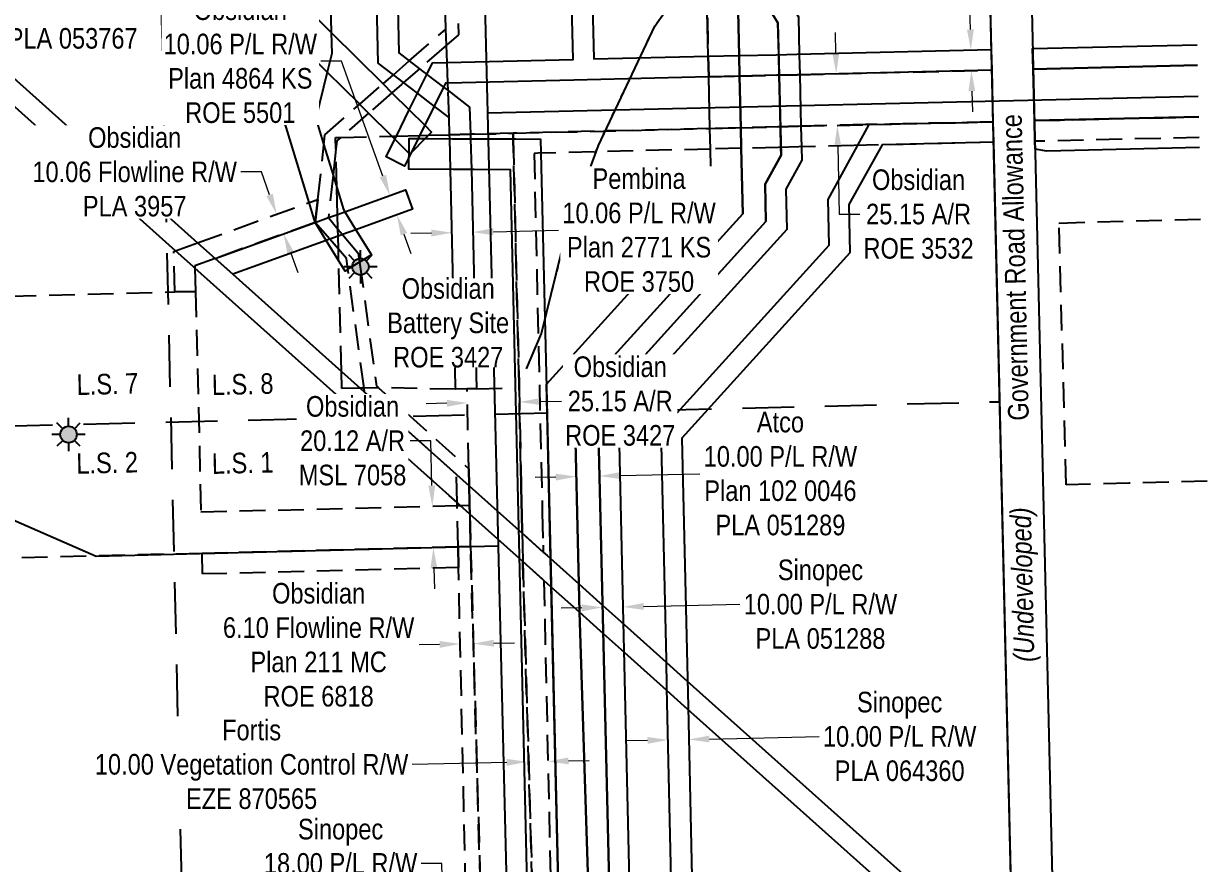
# Model space of a CAD drawing. Extents: x 614731 to 616864, y 5892468 to 5894379.
# Drawn here: x 615173 to 615747, y 5893635 to 5894043 of the extents above; entities that cross this region are included whole.
import ezdxf
from ezdxf.enums import TextEntityAlignment as Align

# ---------------------------------------------------------------- set-up
doc = ezdxf.new("R2010")
doc.units = 0
doc.header["$LTSCALE"] = 5
doc.header["$PDSIZE"] = 5
for name, pattern in [('foc-ACCESSROAD', [3.75, 2.5, -1.25]), ('foc-FLOWLINE', [3.75, 2.5, -1.25]), ('foc-LSD', [8, 5, -3]), ('foc-WHEELTRACKS', [2, 0.4, -1.6])]:
    doc.linetypes.add(name, pattern=pattern)
doc.layers.get('Defpoints').update_dxf_attribs({"color": 9})
for name, color, linetype in [('AS-POWER', 104, 'foc-POWER'), ('C-RW', 13, 'Continuous'), ('F-EZE', 190, 'foc-FLOWLINE'), ('F-FLOWLINE', 190, 'foc-FLOWLINE'), ('F-RW', 190, 'Continuous'), ('F-WS', 190, 'foc-ACCESSROAD'), ('F-WS-S', 190, 'Continuous'), ('GRR', 7, 'Continuous'), ('L-ROAD-T', 7, 'Continuous'), ('L-SEC', 7, 'Continuous'), ('L-SECTION-LSD', 7, 'foc-LSD'), ('ROE', 35, 'Continuous'), ('T-WATER-P3', 160, 'foc-WHEELTRACKS')]:
    doc.layers.add(name, color=color, linetype=linetype)
for name, color, linetype, lineweight in [('C-RW-T', 13, 'Continuous', 9), ('F-EZE-T', 190, 'Continuous', 9), ('F-FLOWLINE-T', 190, 'Continuous', 9), ('F-RW-T', 190, 'Continuous', 9), ('F-WS-T', 190, 'Continuous', 9), ('T-TEXT', 48, 'Continuous', 18)]:
    doc.layers.add(name, color=color, linetype=linetype, lineweight=lineweight)
doc.styles.add('100L', font='ARIALN.TTF', dxfattribs={"height": 11})
doc.styles.add('80CG', font='ARIALN.TTF', dxfattribs={"height": 10})
doc.styles.add('80L', font='ARIALN.TTF', dxfattribs={"height": 10})
doc.styles.add('80LS', font='ARIALNI.TTF', dxfattribs={"height": 10})
doc.styles.add('foc-LtypeFont', font='ARIALN.TTF', dxfattribs={"height": 7.35})
doc.linetypes.add('foc-POWER', pattern='A,6,-1,["P",foc-LtypeFont,S=0.2,R=0,X=-0.625,Y=-0.75],-1.24,4', length=12.24)
doc.linetypes.add('foc-TOPO-flowdirection-NOLINE', pattern='A,0,[">",foc-LtypeFont,S=0.3,R=0,X=0,Y=-0.945],-20,[">",foc-LtypeFont,S=0.3,R=0,X=0,Y=-0.945],0', length=20)
doc.dimstyles.new('Compass 5 000', dxfattribs={"dimscale": 5, "dimtxt": 9, "dimasz": 2, "dimexe": 0.2, "dimexo": 0.0625, "dimgap": 0.5, "dimtad": 0, "dimtih": 1, "dimtoh": 1, "dimzin": 0, "dimdsep": 46, "dimtxsty": '80CG', "dimcen": 0.1, "dimse1": 1, "dimse2": 1, "dimclrd": 256, "dimclrt": 256, "dimaunit": 1, "dimadec": 4, "dimazin": 0, "dimtfac": 0.06, "dimtofl": 0, "dimtmove": 0, "dimatfit": 1, "dimfxl": 0.2, "dimtolj": 1, "dimtzin": 0, "dimlwd": -1, "dimarcsym": 0})

# ---------------------------------------------------------------- blocks, each defined once
blk = doc.blocks.new('*D407')
at = {"layer": 'C-RW-T', "transparency": 16777216}
for p, q in [((615375.69, 5893634.7), (615365.69, 5893634.7)), ((615376.23, 5893613.34), (615375.69, 5893634.7)), ((615377.19, 5893575.34), (615377.44, 5893565.34))]:
    blk.add_line(p, q, dxfattribs=at)
for points in [[(615377.89, 5893613.38), (615374.56, 5893613.29), (615376.48, 5893603.34)], [(615378.85, 5893575.38), (615375.52, 5893575.3), (615376.93, 5893585.34)]]:
    blk.add_solid(points, dxfattribs=at)
at = {"layer": 'Defpoints', "color": 0, "transparency": 16777216}
for p in [(615298.25, 5893601.36), (615376.48, 5893603.34), (615298.7, 5893583.36)]:
    blk.add_point(p, dxfattribs=at)
at = {"layer": 'C-RW-T', "transparency": 16777216, "insert": (615326.6, 5893634.7), "char_height": 10, "attachment_point": 5, "style": '80CG'}
blk.add_mtext('\\A1;Sinopec\\P18.00 P/L R/W\\PPLA 042696', dxfattribs=at)
blk = doc.blocks.new('*D409')
at = {"layer": 'Defpoints', "color": 0, "transparency": 16777216}
for p in [(615416.49, 5893716.89), (615426.49, 5893717.11), (615427.23, 5893684.32)]:
    blk.add_point(p, dxfattribs=at)
at = {"layer": 'F-EZE-T', "transparency": 16777216}
for p, q in [((615407.23, 5893683.86), (615361.32, 5893682.83)), ((615437.23, 5893684.54), (615447.23, 5893684.77))]:
    blk.add_line(p, q, dxfattribs=at)
for points in [[(615407.2, 5893685.53), (615407.27, 5893682.2), (615417.23, 5893684.09)], [(615437.19, 5893686.21), (615437.27, 5893682.88), (615427.23, 5893684.32)]]:
    blk.add_solid(points, dxfattribs=at)
at = {"layer": 'F-EZE-T', "transparency": 16777216, "insert": (615283.39, 5893682.83), "char_height": 10, "attachment_point": 5, "style": '80CG', "bg_fill": 3, "box_fill_scale": 1.1, "bg_fill_color": 256, "bg_fill_true_color": 13158600, "bg_fill_transparency": 0}
blk.add_mtext('\\A1;Fortis\\P10.00 Vegetation Control R/W\\PEZE 870565', dxfattribs=at)
blk = doc.blocks.new('*D412')
at = {"layer": 'Defpoints', "color": 0, "transparency": 16777216}
for p in [(615295.55, 5893950.1), (615288.15, 5893947.42), (615291.57, 5893937.96)]:
    blk.add_point(p, dxfattribs=at)
at = {"layer": 'F-FLOWLINE-T', "transparency": 16777216}
for p, q in [((615288.13, 5893970.64), (615278.13, 5893970.64)), ((615292.15, 5893959.5), (615288.13, 5893970.64)), ((615302.37, 5893931.22), (615305.76, 5893921.82))]:
    blk.add_line(p, q, dxfattribs=at)
for points in [[(615293.72, 5893960.07), (615290.58, 5893958.93), (615295.55, 5893950.1)], [(615303.93, 5893931.79), (615300.8, 5893930.66), (615298.97, 5893940.63)]]:
    blk.add_solid(points, dxfattribs=at)
at = {"layer": 'F-FLOWLINE-T', "transparency": 16777216, "insert": (615226.63, 5893970.64), "char_height": 10, "attachment_point": 5, "style": '80CG', "bg_fill": 3, "box_fill_scale": 1.1, "bg_fill_color": 256, "bg_fill_true_color": 13158600, "bg_fill_transparency": 0}
blk.add_mtext('\\A1;Obsidian\\P10.06 Flowline R/W\\PPLA 3957', dxfattribs=at)
blk = doc.blocks.new('*D413')
at = {"layer": 'C-RW-T', "transparency": 16777216}
for p, q in [((615473.67, 5893759.58), (615520.46, 5893760.64)), ((615443.67, 5893758.91), (615433.67, 5893758.68))]:
    blk.add_line(p, q, dxfattribs=at)
for points in [[(615443.63, 5893760.58), (615443.7, 5893757.24), (615453.66, 5893759.13)], [(615473.63, 5893761.25), (615473.7, 5893757.92), (615463.67, 5893759.36)]]:
    blk.add_solid(points, dxfattribs=at)
at = {"layer": 'Defpoints', "color": 0, "transparency": 16777216}
for p in [(615453, 5893788.67), (615463, 5893788.89), (615463.67, 5893759.36)]:
    blk.add_point(p, dxfattribs=at)
at = {"layer": 'C-RW-T', "transparency": 16777216, "insert": (615559.55, 5893760.64), "char_height": 10, "attachment_point": 5, "style": '80CG'}
blk.add_mtext('\\A1;Sinopec\\P10.00 P/L R/W\\PPLA 051288', dxfattribs=at)
blk = doc.blocks.new('*D415')
at = {"layer": 'Defpoints', "color": 0, "transparency": 16777216}
for p in [(615264.82, 5894102), (615253.49, 5894092.17), (615265.79, 5894077.99)]:
    blk.add_point(p, dxfattribs=at)
at = {"layer": 'F-RW-T', "transparency": 16777216}
for p, q in [((615284.67, 5894094.37), (615292.22, 5894100.92)), ((615258.23, 5894071.44), (615245.62, 5894060.5)), ((615245.62, 5894060.5), (615235.62, 5894060.5))]:
    blk.add_line(p, q, dxfattribs=at)
for points in [[(615283.58, 5894095.63), (615285.76, 5894093.11), (615277.12, 5894087.82)], [(615257.14, 5894072.7), (615259.32, 5894070.18), (615265.79, 5894077.99)]]:
    blk.add_solid(points, dxfattribs=at)
at = {"layer": 'F-RW-T', "transparency": 16777216, "insert": (615196.53, 5894060.5), "char_height": 10, "attachment_point": 5, "style": '80CG'}
blk.add_mtext('\\A1;Obsidian\\P15.00 P/L R/W\\PPlan 082 1364\\PPLA 053767', dxfattribs=at)
blk = doc.blocks.new('*D416')
at = {"layer": 'C-RW-T', "transparency": 16777216}
for p, q in [((615475.6, 5893694.52), (615465.6, 5893694.3)), ((615505.6, 5893695.2), (615558.89, 5893696.39))]:
    blk.add_line(p, q, dxfattribs=at)
for points in [[(615505.56, 5893696.86), (615505.64, 5893693.53), (615495.6, 5893694.97)], [(615475.56, 5893696.19), (615475.64, 5893692.86), (615485.6, 5893694.75)]]:
    blk.add_solid(points, dxfattribs=at)
at = {"layer": 'Defpoints', "color": 0, "transparency": 16777216}
for p in [(615495.6, 5893694.97), (615485.88, 5893682.12), (615495.88, 5893682.35)]:
    blk.add_point(p, dxfattribs=at)
at = {"layer": 'C-RW-T', "transparency": 16777216, "insert": (615597.97, 5893696.39), "char_height": 10, "attachment_point": 5, "style": '80CG'}
blk.add_mtext('\\A1;Sinopec\\P10.00 P/L R/W\\PPLA 064360', dxfattribs=at)
blk = doc.blocks.new('*D419')
at = {"layer": 'Defpoints', "color": 0, "transparency": 16777216}
for p in [(615632.55, 5894029.87), (615607.91, 5894029.28), (615608.15, 5894019.29)]:
    blk.add_point(p, dxfattribs=at)
at = {"layer": 'F-RW-T', "transparency": 16777216}
for p, q in [((615630.97, 5894096.56), (615620.97, 5894096.56)), ((615632.32, 5894039.86), (615630.97, 5894096.56)), ((615633.03, 5894009.88), (615633.26, 5893999.88))]:
    blk.add_line(p, q, dxfattribs=at)
for points in [[(615633.98, 5894039.9), (615630.65, 5894039.82), (615632.55, 5894029.87)], [(615634.69, 5894009.91), (615631.36, 5894009.84), (615632.79, 5894019.87)]]:
    blk.add_solid(points, dxfattribs=at)
at = {"layer": 'F-RW-T', "transparency": 16777216, "insert": (615581.89, 5894096.56), "char_height": 10, "attachment_point": 5, "style": '80CG'}
blk.add_mtext('\\A1;Obsidian\\P10.00 P/L R/W\\PPlan 832 1898\\PPLA 830260', dxfattribs=at)
blk = doc.blocks.new('*D421')
at = {"layer": 'Defpoints', "color": 0, "transparency": 16777216}
for p in [(615380.72, 5893938.59), (615390.78, 5893941.41), (615390.84, 5893938.82)]:
    blk.add_point(p, dxfattribs=at)
at = {"layer": 'F-RW-T', "transparency": 16777216}
for p, q in [((615370.66, 5893940.95), (615360.67, 5893940.72)), ((615400.78, 5893941.64), (615432.39, 5893942.37))]:
    blk.add_line(p, q, dxfattribs=at)
for points in [[(615370.63, 5893942.61), (615370.7, 5893939.28), (615380.66, 5893941.18)], [(615400.74, 5893943.31), (615400.82, 5893939.97), (615390.78, 5893941.41)]]:
    blk.add_solid(points, dxfattribs=at)
at = {"layer": 'F-RW-T', "transparency": 16777216, "insert": (615471.48, 5893942.37), "char_height": 10, "attachment_point": 5, "style": '80CG', "bg_fill": 3, "box_fill_scale": 1.1, "bg_fill_color": 256, "bg_fill_true_color": 13158600, "bg_fill_transparency": 0}
blk.add_mtext('\\A1;Pembina\\P10.06 P/L R/W\\PPlan 2771 KS\\PROE 3750', dxfattribs=at)
blk = doc.blocks.new('*D422')
at = {"layer": 'Defpoints', "color": 0, "transparency": 16777216}
for p in [(615350.53, 5893959.26), (615337.66, 5893954.61), (615341.07, 5893945.15)]:
    blk.add_point(p, dxfattribs=at)
at = {"layer": 'F-RW-T', "transparency": 16777216}
for p, q in [((615326.99, 5894024.41), (615316.99, 5894024.41)), ((615347.14, 5893968.66), (615326.99, 5894024.41)), ((615357.35, 5893940.4), (615360.74, 5893930.99))]:
    blk.add_line(p, q, dxfattribs=at)
for points in [[(615348.7, 5893969.23), (615345.57, 5893968.1), (615350.53, 5893959.26)], [(615358.91, 5893940.96), (615355.78, 5893939.83), (615353.95, 5893949.8)]]:
    blk.add_solid(points, dxfattribs=at)
at = {"layer": 'F-RW-T', "transparency": 16777216, "insert": (615277.91, 5894024.41), "char_height": 10, "attachment_point": 5, "style": '80CG', "bg_fill": 3, "box_fill_scale": 1.1, "bg_fill_color": 256, "bg_fill_true_color": 13158600, "bg_fill_transparency": 0}
blk.add_mtext('\\A1;Obsidian\\P10.06 P/L R/W\\PPlan 4864 KS\\PROE 5501', dxfattribs=at)
blk = doc.blocks.new('*D423')
at = {"layer": 'Defpoints', "color": 0, "transparency": 16777216}
for p in [(615384.42, 5893751.99), (615390.75, 5893752.13), (615384.65, 5893741.37)]:
    blk.add_point(p, dxfattribs=at)
at = {"layer": 'F-RW-T', "transparency": 16777216}
for p, q in [((615374.65, 5893741.15), (615364.66, 5893740.92)), ((615400.98, 5893741.73), (615410.98, 5893741.95))]:
    blk.add_line(p, q, dxfattribs=at)
for points in [[(615374.62, 5893742.81), (615374.69, 5893739.48), (615384.65, 5893741.37)], [(615400.95, 5893743.4), (615401.02, 5893740.06), (615390.98, 5893741.51)]]:
    blk.add_solid(points, dxfattribs=at)
at = {"layer": 'F-RW-T', "transparency": 16777216, "insert": (615315.94, 5893740.92), "char_height": 10, "attachment_point": 5, "style": '80CG'}
blk.add_mtext('\\A1;Obsidian\\P6.10 Flowline R/W\\PPlan 211 MC\\PROE 6818', dxfattribs=at)
blk = doc.blocks.new('GAS')
h = blk.add_hatch(color=255)
h.dxf.hatch_style = 1
edge = h.paths.add_edge_path()
edge.add_arc((0, 0), 0.9, 0, 360)
for p, q in [((0, 0.81), (0, 1.62)), ((-0.81, 0), (-1.62, 0)), ((-0.57, 0.57), (-1.14, 1.14)), ((0.57, 0.57), (1.14, 1.14)), ((1.62, 0), (0.81, 0)), ((-0.57, -0.57), (-1.14, -1.14)), ((0, -0.81), (0, -1.62)), ((1.14, -1.14), (0.57, -0.57))]:
    blk.add_line(p, q)
blk.add_circle((0, 0), 0.8)
blk = doc.blocks.new('*D542')
at = {"layer": 'Defpoints', "color": 0, "transparency": 16777216}
for p in [(615440.88, 5893829.85), (615452.1, 5893830.12), (615452.27, 5893822.93)]:
    blk.add_point(p, dxfattribs=at)
at = {"layer": 'F-RW-T', "transparency": 16777216}
for p, q in [((615462.27, 5893823.17), (615501.01, 5893824.09)), ((615431.05, 5893822.42), (615421.06, 5893822.18))]:
    blk.add_line(p, q, dxfattribs=at)
for points in [[(615431.01, 5893824.09), (615431.09, 5893820.75), (615441.05, 5893822.66)], [(615462.23, 5893824.83), (615462.31, 5893821.5), (615452.27, 5893822.93)]]:
    blk.add_solid(points, dxfattribs=at)
at = {"layer": 'F-RW-T', "transparency": 16777216, "insert": (615540.1, 5893824.09), "char_height": 10, "attachment_point": 5, "style": '80CG'}
blk.add_mtext('\\A1;Atco\\P10.00 P/L R/W\\PPlan 102 0046\\PPLA 051289', dxfattribs=at)
blk = doc.blocks.new('*D543')
at = {"layer": 'Defpoints', "color": 0, "transparency": 16777216}
for p in [(615336.35, 5893807.44), (615371.12, 5893808.31), (615336.85, 5893787.32)]:
    blk.add_point(p, dxfattribs=at)
at = {"layer": 'F-RW-T', "transparency": 16777216}
for p, q in [((615370.33, 5893840.04), (615360.33, 5893840.04)), ((615370.87, 5893818.31), (615370.33, 5893840.04)), ((615371.87, 5893778.19), (615372.12, 5893768.19))]:
    blk.add_line(p, q, dxfattribs=at)
for points in [[(615372.54, 5893818.35), (615369.2, 5893818.27), (615371.12, 5893808.31)], [(615373.54, 5893778.23), (615370.21, 5893778.15), (615371.62, 5893788.19)]]:
    blk.add_solid(points, dxfattribs=at)
at = {"layer": 'F-RW-T', "transparency": 16777216, "insert": (615332.4, 5893840.04), "char_height": 10, "attachment_point": 5, "style": '80CG', "bg_fill": 3, "box_fill_scale": 1.1, "bg_fill_color": 256, "bg_fill_true_color": 13158600, "bg_fill_transparency": 0}
blk.add_mtext('\\A1;Obsidian\\P20.12 A/R\\PMSL 7058', dxfattribs=at)
blk = doc.blocks.new('*D544')
at = {"layer": 'Defpoints', "color": 0, "transparency": 16777216}
for p in [(615413.43, 5893858.93), (615388.52, 5893840.63), (615413.76, 5893841.1)]:
    blk.add_point(p, dxfattribs=at)
at = {"layer": 'F-RW-T', "transparency": 16777216}
for p, q in [((615378.19, 5893858.26), (615368.19, 5893858.08)), ((615423.43, 5893859.12), (615433.81, 5893859.31))]:
    blk.add_line(p, q, dxfattribs=at)
for points in [[(615378.15, 5893859.93), (615378.22, 5893856.6), (615388.18, 5893858.45)], [(615423.39, 5893860.78), (615423.46, 5893857.45), (615413.43, 5893858.93)]]:
    blk.add_solid(points, dxfattribs=at)
at = {"layer": 'F-RW-T', "transparency": 16777216, "insert": (615462.34, 5893859.31), "char_height": 10, "attachment_point": 5, "style": '80CG', "bg_fill": 3, "box_fill_scale": 1.1, "bg_fill_color": 256, "bg_fill_true_color": 13158600, "bg_fill_transparency": 0}
blk.add_mtext('\\A1;Obsidian\\P25.15 A/R\\PROE 3427', dxfattribs=at)
blk = doc.blocks.new('*D545')
at = {"layer": 'Defpoints', "color": 0, "transparency": 16777216}
for p in [(615607.69, 5894019.28), (615567.73, 5893993.34), (615608.23, 5893994.2)]:
    blk.add_point(p, dxfattribs=at)
at = {"layer": 'F-RW-T', "transparency": 16777216}
for p, q in [((615566.99, 5894028.41), (615566.77, 5894038.41)), ((615567.95, 5893983.34), (615568.65, 5893950.14)), ((615568.65, 5893950.14), (615578.65, 5893950.14))]:
    blk.add_line(p, q, dxfattribs=at)
for points in [[(615568.65, 5894028.45), (615565.32, 5894028.38), (615567.2, 5894018.42)], [(615569.61, 5893983.38), (615566.28, 5893983.31), (615567.73, 5893993.34)]]:
    blk.add_solid(points, dxfattribs=at)
at = {"layer": 'F-RW-T', "transparency": 16777216, "insert": (615607.16, 5893950.14), "char_height": 10, "attachment_point": 5, "style": '80CG'}
blk.add_mtext('\\A1;Obsidian\\P25.15 A/R\\PROE 3532', dxfattribs=at)

msp = doc.modelspace()

# ---------------------------------------------------------------- linework, layer by layer
at = {"layer": 'AS-POWER', "flags": 128}
for points in [[(615414.152, 5893351.099), (615414.081, 5893353.784), (615413.683, 5893368.773), (615413.032, 5893391.608), (615412.604, 5893406.602), (615411.644, 5893441.135), (615411.402, 5893451.009), (615411.167, 5893466.111), (615389.357, 5894354.983)], [(615398.081, 5893999.422), (615742.957, 5894007.493)]]:
    msp.add_lwpolyline(points, dxfattribs=at)
at = {"layer": 'C-RW'}
for points in [[(615457.475, 5893605.299), (615451.474, 5893856.43), (615533.055, 5893946.533), (615532.709, 5893964.676), (615540.389, 5893978.81), (615540.304, 5893982.486), (615540.07, 5893992.492), (615539.486, 5894017.531), (615539.253, 5894027.525), (615538.89, 5894043.085), (615530.565, 5894056.69), (615528.893, 5894131.166), (615434.072, 5894222.568), (615433.273, 5894255.925), (615431.182, 5894343.269), (615430.941, 5894353.327), (615430.877, 5894356.001)], [(615440.879, 5894356.247), (615440.945, 5894353.513), (615441.187, 5894343.437), (615443.275, 5894256.171), (615443.975, 5894226.918), (615538.803, 5894135.51), (615540.508, 5894059.611), (615548.831, 5894046.011), (615549.256, 5894027.761), (615549.489, 5894017.768), (615550.073, 5893992.736), (615550.307, 5893982.73), (615550.455, 5893976.376), (615542.763, 5893962.223), (615543.183, 5893942.761), (615461.569, 5893852.669), (615463.83, 5893752.165), (615464.14, 5893738.391), (615467.131, 5893605.395)]]:
    msp.add_lwpolyline(points, dxfattribs=at)
msp.add_lwpolyline([(615643.261, 5893994.949), (615643.492, 5893985.095), (615589.542, 5893983.812), (615573.386, 5893954.771), (615573.832, 5893931.404), (615492.311, 5893841.297), (615494.934, 5893724.634), (615495.244, 5893710.861), (615497.601, 5893606.023), (615498.005, 5893588.025), (615488.004, 5893587.732), (615487.598, 5893605.784), (615485.03, 5893720.007), (615484.72, 5893733.781), (615482.218, 5893845.058), (615563.753, 5893935.165), (615563.332, 5893957.225), (615577.567, 5893983.295), (615583.233, 5893993.672), (615643.261, 5893994.949)], close=True, dxfattribs=at)
at = {"layer": 'F-EZE'}
for points in [[(615743.428, 5893987.384), (615663.596, 5893985.573), (615663.362, 5893995.576), (615743.194, 5893997.387)], [(615423.612, 5893351.33), (615421.29, 5893451.146), (615424.138, 5893466.519), (615420.692, 5893586.397), (615420.174, 5893604.401), (615415.05, 5893781.379), (615425.247, 5893772.248), (615429.035, 5893604.613), (615429.442, 5893586.607), (615434.111, 5893466.584), (615429.669, 5893451.456), (615429.649, 5893451.345), (615429.695, 5893441.554), (615430.026, 5893426.467), (615430.43, 5893408.414), (615430.765, 5893393.408), (615431.703, 5893351.528)]]:
    msp.add_lwpolyline(points, dxfattribs=at)
for points in [[(615643.261, 5893994.949), (615643.492, 5893985.095), (615587.755, 5893983.769), (615575.909, 5893983.486), (615549.111, 5893982.831), (615539.107, 5893982.587), (615521.088, 5893982.146), (615506.082, 5893981.78), (615422.363, 5893979.737), (615420.518, 5893979.691), (615424.504, 5893805.195), (615424.859, 5893789.434), (615424.937, 5893786.024), (615414.721, 5893795.173), (615414.5, 5893804.968), (615414.402, 5893809.335), (615414.189, 5893818.744), (615414.028, 5893827.091), (615413.267, 5893867.498), (615410.353, 5893986.687), (615410.286, 5893989.45), (615505.857, 5893991.786), (615520.863, 5893992.152), (615538.874, 5893992.593), (615548.877, 5893992.837), (615581.451, 5893993.634), (615643.261, 5893994.949)], [(615383.824, 5893778.484), (615259.582, 5893775.378), (615259.331, 5893785.38), (615383.604, 5893788.488), (615383.824, 5893778.484)]]:
    msp.add_lwpolyline(points, close=True, dxfattribs=at)
at = {"layer": 'F-FLOWLINE'}
for points in [[(615387.71, 5893603.623), (615383.828, 5893778.484), (615383.605, 5893788.488), (615383.152, 5893808.614), (615383.12, 5893810.03), (615382.81, 5893823.749), (615338.276, 5893863.628), (615337.998, 5893865.658), (615330.108, 5893923.37), (615329.384, 5893928.657), (615325.509, 5893933.15), (615321.316, 5893938.013), (615314.286, 5893946.163), (615315.537, 5893957.317), (615318.499, 5893983.713), (615318.961, 5893988.735), (615335.874, 5894003.539), (615347.188, 5894013.442), (615352.226, 5894017.851), (615359.952, 5894024.603), (615377.651, 5894040.038), (615375.922, 5894117.677)], [(615382.013, 5894117.825), (615383.815, 5894037.334), (615377.955, 5894032.222), (615364.891, 5894020.824), (615357.173, 5894014.071), (615356.125, 5894013.155), (615351.526, 5894009.131), (615340.21, 5893999.229), (615326.699, 5893987.407), (615324.753, 5893985.703), (615324.323, 5893981.656), (615322.984, 5893969.025), (615320.678, 5893948.473), (615325.271, 5893942.882), (615327.452, 5893940.229), (615335.178, 5893931.27), (615335.783, 5893926.842), (615344.012, 5893866.665), (615344.947, 5893865.828), (615388.843, 5893826.519), (615389.031, 5893818.177), (615389.213, 5893810.11), (615389.244, 5893808.767), (615389.342, 5893804.4), (615389.699, 5893788.641), (615395.017, 5893603.798)]]:
    msp.add_lwpolyline(points, dxfattribs=at)
msp.add_lwpolyline([(615256.148, 5893912.635), (615246.086, 5893912.384), (615245.594, 5893932.051), (615246.45, 5893932.36), (615257.191, 5893936.24), (615310.865, 5893955.629), (615311.343, 5893955.801), (615315.538, 5893957.317), (615314.286, 5893946.163), (615265.707, 5893928.615), (615255.838, 5893925.049), (615255.866, 5893923.928), (615256.148, 5893912.635)], close=True, dxfattribs=at)
at = {"layer": 'F-RW'}
for points in [[(615432.669, 5893604.706), (615428.796, 5893769.07), (615428.471, 5893782.859), (615426.475, 5893867.518), (615506.664, 5893955.993), (615506.083, 5893981.78), (615505.857, 5893991.786), (615505.292, 5894016.85), (615505.067, 5894026.844), (615502.958, 5894120.443), (615408.257, 5894211.75), (615407.265, 5894255.416), (615405.278, 5894342.939), (615405.05, 5894352.989), (615404.996, 5894355.367)], [(615419.602, 5894355.725), (615419.671, 5894353.246), (615419.954, 5894343.214), (615422.148, 5894255.782), (615423.088, 5894218.281), (615517.808, 5894126.969), (615520.076, 5894027.2), (615520.301, 5894017.206), (615520.863, 5893992.152), (615521.088, 5893982.146), (615521.801, 5893950.386), (615440.185, 5893860.291), (615442.229, 5893770.538), (615442.543, 5893756.76), (615447.482, 5893605.06)], [(615447.482, 5893605.06), (615442.541, 5893756.766), (615442.227, 5893770.544), (615440.183, 5893860.297), (615521.799, 5893950.392), (615521.086, 5893982.152), (615520.861, 5893992.158), (615520.299, 5894017.212), (615520.074, 5894027.206), (615517.806, 5894126.975), (615423.086, 5894218.287), (615422.146, 5894255.788), (615419.951, 5894343.22), (615419.672, 5894353.252), (615419.605, 5894355.725)], [(615430.877, 5894356.001), (615434.072, 5894222.568), (615528.893, 5894131.166), (615530.565, 5894056.69), (615538.89, 5894043.085), (615540.389, 5893978.81), (615532.709, 5893964.676), (615533.055, 5893946.533), (615451.474, 5893856.43), (615457.475, 5893605.299)], [(615349.89, 5894254.006), (615354.805, 5894028.538), (615359.951, 5894024.603), (615364.891, 5894020.824), (615368.498, 5894018.066), (615376.596, 5894011.874), (615378.813, 5894010.179), (615389.244, 5894002.202), (615389.576, 5893988.944), (615389.63, 5893986.798), (615390.082, 5893971.82), (615392.531, 5893865.381), (615387.957, 5893865.276), (615382.479, 5893865.15), (615382.441, 5893866.745), (615379.924, 5893971.859), (615379.566, 5893986.855), (615379.522, 5893988.699), (615379.32, 5893997.141), (615372.065, 5894002.689), (615363.963, 5894008.88), (615357.173, 5894014.071), (615352.226, 5894017.851), (615344.847, 5894023.488), (615341.509, 5894176.568)], [(615318.926, 5894165.243), (615322.074, 5894038.402), (615322.327, 5894028.199), (615320.12, 5894019.197), (615314.574, 5893996.572), (615318.499, 5893983.713), (615322.984, 5893969.025), (615324.775, 5893963.157), (615328.07, 5893952.365), (615328.682, 5893951.363), (615334.039, 5893942.608), (615341.532, 5893930.359), (615335.783, 5893926.841), (615330.108, 5893923.37), (615328.74, 5893922.534), (615325.645, 5893927.593), (615319.641, 5893937.407), (615314.286, 5893946.163), (615311.343, 5893955.801), (615299.025, 5893996.139), (615307.288, 5894029.831), (615307.26, 5894031.399), (615307.25, 5894031.988), (615306.905, 5894053.479)], [(615306.905, 5894053.479), (615322.074, 5894038.402), (615347.188, 5894013.442), (615351.526, 5894009.131), (615359.948, 5894000.761), (615367.43, 5893993.325), (615370.772, 5893990.002), (615369.226, 5893988.447), (615367.712, 5893986.924), (615360.841, 5893980.01), (615360.841, 5893980.01), (615360.198, 5893979.363), (615358.442, 5893981.109), (615352.935, 5893986.582), (615351.495, 5893988.013), (615340.21, 5893999.229), (615336.288, 5894003.127), (615335.874, 5894003.539), (615320.12, 5894019.197), (615307.816, 5894031.426), (615307.25, 5894031.988), (615295.938, 5894043.231)], [(615448.74, 5894058.281), (615449.533, 5894025.528), (615505.067, 5894026.844), (615520.076, 5894027.2), (615538.057, 5894027.625), (615548.06, 5894027.862), (615642.439, 5894030.1), (615642.672, 5894020.106), (615548.293, 5894017.869), (615538.29, 5894017.632), (615520.301, 5894017.206), (615505.292, 5894016.85), (615439.781, 5894015.298), (615378.67, 5894013.843), (615377.559, 5894013.817), (615376.596, 5894011.874), (615372.065, 5894002.689), (615367.43, 5893993.325), (615364.963, 5893988.342), (615364.271, 5893986.943), (615360.841, 5893980.01), (615358.416, 5893975.107), (615357.633, 5893973.525), (615348.673, 5893977.965), (615352.935, 5893986.582), (615353.669, 5893988.066), (615359.948, 5894000.761), (615363.963, 5894008.88), (615368.498, 5894018.066), (615371.28, 5894023.667), (615378.282, 5894023.834), (615439.539, 5894025.292), (615438.746, 5894058.04)], [(615148.746, 5894033.344), (615257.191, 5893936.24), (615265.707, 5893928.615), (615274.214, 5893920.996), (615326.961, 5893873.76), (615336.061, 5893865.611), (615338.275, 5893863.628), (615382.809, 5893823.749), (615389.031, 5893818.177), (615411.592, 5893797.975), (615414.721, 5893795.173), (615424.937, 5893786.024), (615426.901, 5893784.264), (615442.229, 5893770.538), (615452.419, 5893761.414), (615462.633, 5893752.266), (615483.062, 5893733.972), (615493.277, 5893724.825), (615622.3, 5893609.286)], [(615742.607, 5894022.475), (615662.777, 5894020.583), (615662.543, 5894030.577), (615742.373, 5894032.469)], [(615607.625, 5893608.929), (615493.586, 5893711.052), (615483.372, 5893720.198), (615462.943, 5893738.492), (615452.729, 5893747.638), (615442.543, 5893756.76), (615427.214, 5893770.487), (615425.247, 5893772.248), (615415.032, 5893781.395), (615411.905, 5893784.196), (615389.342, 5893804.4), (615384.643, 5893808.652), (615383.12, 5893810.03), (615379.351, 5893813.44), (615255.866, 5893923.928), (615254.966, 5893924.734), (615246.45, 5893932.36), (615146.857, 5894021.548)], [(615743.543, 5893982.46), (615669.361, 5893980.705), (615663.687, 5893981.669), (615663.596, 5893985.573), (615663.362, 5893995.576), (615743.194, 5893997.387)], [(615417.684, 5893604.301), (615413.441, 5893784.193), (615413.116, 5893797.972), (615409.021, 5893971.713), (615391.455, 5893971.798), (615381.297, 5893971.829), (615359.774, 5893971.932), (615359.786, 5893975.057), (615359.807, 5893981.059), (615359.827, 5893986.927), (615365.631, 5893986.899), (615369.073, 5893986.882), (615380.926, 5893986.825), (615390.99, 5893986.776), (615411.714, 5893986.682), (615423.561, 5893986.629), (615423.73, 5893979.743), (615426.513, 5893865.952), (615428.438, 5893784.274), (615428.763, 5893770.497), (615432.67, 5893604.673)]]:
    msp.add_lwpolyline(points, dxfattribs=at)
msp.add_lwpolyline([(615319.641, 5893937.407), (615274.214, 5893920.996), (615265.707, 5893928.615), (615314.286, 5893946.163), (615320.678, 5893948.473), (615325.095, 5893950.068), (615328.682, 5893951.363), (615358.144, 5893962.007), (615361.561, 5893952.551), (615334.039, 5893942.608), (615327.452, 5893940.229), (615325.354, 5893939.471), (615321.316, 5893938.013), (615319.641, 5893937.407)], close=True, dxfattribs=at)
at = {"layer": 'F-WS'}
for points in [[(615502.958, 5894120.443), (615505.067, 5894026.844), (615505.292, 5894016.85), (615520.301, 5894017.206), (615538.29, 5894017.632), (615548.293, 5894017.869), (615642.672, 5894020.106), (615643.261, 5893994.949), (615581.451, 5893993.634), (615548.877, 5893992.837), (615538.874, 5893992.593), (615520.863, 5893992.152), (615505.857, 5893991.786), (615410.286, 5893989.45), (615389.576, 5893988.944), (615379.522, 5893988.699), (615379.32, 5893997.141), (615378.813, 5894010.179), (615378.67, 5894013.843), (615378.282, 5894023.834), (615377.955, 5894032.222), (615377.651, 5894040.038), (615375.922, 5894117.677)], [(615395.017, 5893603.798), (615389.699, 5893788.641), (615389.342, 5893804.4), (615389.244, 5893808.767), (615389.213, 5893810.11), (615389.031, 5893818.177), (615388.843, 5893826.519), (615387.957, 5893865.276), (615382.479, 5893865.15), (615344.947, 5893865.828), (615337.998, 5893865.658), (615336.061, 5893865.611), (615327.166, 5893865.394), (615326.961, 5893873.76), (615325.645, 5893927.593), (615325.509, 5893933.15), (615325.354, 5893939.471), (615325.271, 5893942.882), (615325.095, 5893950.068), (615324.775, 5893963.157), (615324.323, 5893981.656), (615324.184, 5893987.345), (615326.699, 5893987.407), (615351.495, 5893988.014), (615353.669, 5893988.067), (615364.963, 5893988.343), (615369.226, 5893988.447), (615379.136, 5893988.689), (615379.522, 5893988.699), (615389.576, 5893988.944), (615410.286, 5893989.45), (615410.354, 5893986.687), (615413.267, 5893867.498), (615413.267, 5893867.498), (615414.015, 5893827.091), (615414.189, 5893818.744), (615414.402, 5893809.335), (615414.5, 5893804.968), (615414.721, 5893795.173), (615414.856, 5893789.208), (615415.05, 5893781.396), (615420.174, 5893604.401)], [(615747.332, 5893820.525), (615709.355, 5893819.464), (615678.87, 5893818.611), (615675.313, 5893945.857), (615744.354, 5893947.787)]]:
    msp.add_lwpolyline(points, dxfattribs=at)
msp.add_lwpolyline([(615256.148, 5893912.635), (615258.827, 5893805.505), (615383.151, 5893808.614), (615384.643, 5893808.652), (615389.244, 5893808.766), (615389.342, 5893804.4), (615389.699, 5893788.641), (615383.604, 5893788.488), (615259.331, 5893785.38), (615132.076, 5893782.197), (615128.893, 5893909.452), (615246.086, 5893912.384), (615256.148, 5893912.635)], close=True, dxfattribs=at)
at = {"layer": 'GRR'}
msp.add_lwpolyline([(615634.695, 5894361.003), (615635.827, 5894312.647), (615636.07, 5894302.243), (615636.315, 5894291.778), (615637.034, 5894261.068), (615642.439, 5894030.1), (615642.673, 5894020.106), (615643.261, 5893994.949), (615643.492, 5893985.095), (615652.269, 5893610.015), (615652.692, 5893591.952), (615652.928, 5893581.86), (615653.251, 5893568.073), (615655.849, 5893456.999), (615658.188, 5893357.064)], dxfattribs=at)
at = {"layer": 'L-SEC'}
for p, q in [((615634.696, 5894361.003), (615655.85, 5893456.999)), ((615654.799, 5894361.496), (615675.953, 5893457.47))]:
    msp.add_line(p, q, dxfattribs=at)
at = {"layer": 'L-SECTION-LSD'}
for p, q in [((615234.84, 5894251.199), (615253.507, 5893447.164)), ((614841.905, 5893839.322), (615646.442, 5893859.033))]:
    msp.add_line(p, q, dxfattribs=at)
at = {"layer": 'ROE'}
msp.add_lwpolyline([(615743.194, 5893997.387), (615663.362, 5893995.576), (615662.777, 5894020.583), (615742.607, 5894022.475)], dxfattribs=at)
at = {"layer": 'T-WATER-P3', "flags": 128}
msp.add_lwpolyline([(615416.845, 5893875.095), (615424.042, 5893892.121), (615436.012, 5893940.255), (615451.739, 5893983.587), (615479.094, 5894041.464), (615504.488, 5894077.776), (615519.349, 5894105.075), (615536.495, 5894130.571), (615587.342, 5894185.093), (615634.3, 5894223.239), (615684.033, 5894258.583), (615694.786, 5894268.903), (615712.923, 5894291.446), (615735.766, 5894314.807)], dxfattribs=at)
at = {"layer": 'T-WATER-P3', "linetype": 'foc-TOPO-flowdirection-NOLINE', "flags": 128}
msp.add_lwpolyline([(615416.845, 5893875.095), (615424.042, 5893892.121), (615436.012, 5893940.255), (615451.739, 5893983.587), (615479.094, 5894041.464), (615504.488, 5894077.776), (615519.349, 5894105.075), (615536.495, 5894130.571), (615587.342, 5894185.093), (615634.3, 5894223.239), (615684.033, 5894258.583), (615694.786, 5894268.903), (615712.923, 5894291.446), (615735.766, 5894314.807)], dxfattribs=at)

# ---------------------------------------------------------------- texts
at = {"layer": 'L-ROAD-T', "style": '80L'}
msp.add_text('Government Road Allowance', height=9.99622, rotation=91.340442, dxfattribs=at).set_placement((615653.937, 5893924.273), align=Align.MIDDLE_CENTER)
at = {"layer": 'T-TEXT', "style": '80LS'}
msp.add_text('(Undeveloped)', height=9.99622, rotation=91.340442, dxfattribs=at).set_placement((615657.542, 5893770.186), align=Align.MIDDLE_CENTER)

# ---------------------------------------------------------------- dimensions: what is measured, and where the dimension line sits
at = {"layer": 'C-RW-T'}
for base, p1, p2, angle, text, picture, middle in [((615463.668, 5893759.359), (615452.999, 5893788.667), (615463.004, 5893788.892), 1.288671, 'Sinopec\\P10.00 P/L R/W\\PPLA 051288', '*D413', (615559.545, 5893760.637)), ((615495.601, 5893694.972), (615485.881, 5893682.123), (615495.885, 5893682.348), 1.287954, 'Sinopec\\P10.00 P/L R/W\\PPLA 064360', '*D416', (615597.973, 5893696.395)), ((615376.48, 5893603.34), (615298.703, 5893583.361), (615298.249, 5893601.364), 91.446453, 'Sinopec\\P18.00 P/L R/W\\PPLA 042696', '*D407', (615326.602, 5893634.699))]:
    dim = msp.add_linear_dim(base=base, p1=p1, p2=p2, angle=angle, text=text, dimstyle='Compass 5 000', dxfattribs=at)
    dim.commit()
    dim.dimension.update_dxf_attribs({"geometry": picture, "text_midpoint": middle, "dimtype": 161})
at = {"layer": 'F-RW-T'}
for base, p1, p2, angle, text, picture, middle in [((615632.553, 5894029.866), (615608.145, 5894019.288), (615607.908, 5894029.281), 91.358341, 'Obsidian\\P10.00 P/L R/W\\PPlan 832 1898\\PPLA 830260', '*D419', (615581.886, 5894096.563)), ((615567.734, 5893993.342), (615607.692, 5894019.277), (615608.226, 5893994.204), 271.218829, 'Obsidian\\P25.15 A/R\\PROE 3532', '*D545', (615607.156, 5893950.139))]:
    dim = msp.add_linear_dim(base=base, p1=p1, p2=p2, angle=angle, text=text, dimstyle='Compass 5 000', dxfattribs=at)
    dim.commit()
    dim.dimension.update_dxf_attribs({"geometry": picture, "text_midpoint": middle, "dimtype": 161})

# ---------------------------------------------------------------- next in the draw order: texts
at = {"layer": 'L-SECTION-LSD', "attachment_point": 1, "rotation": 1.403448, "style": '100L', "bg_fill": 3, "box_fill_scale": 1.5, "bg_fill_color": 256, "bg_fill_transparency": 0}
for s, width, insert, char_height in [('\\pi2.3169;L.S. 7', 30.88047, (615196.027, 5893872.206), 9.99622), ('L.S. 8', 30.40114, (615263.961, 5893872.206), 9.9962), ('\\pi2.1512;L.S. 2', 30.65342, (615196.027, 5893833.936), 9.99622), ('L.S. 1', 29.99119, (615263.961, 5893833.936), 9.9962)]:
    msp.add_mtext_dynamic_manual_height_columns(s, width=width, gutter_width=55, heights=[0], dxfattribs=dict(at, insert=insert, char_height=char_height))

# ---------------------------------------------------------------- next in the draw order: dimensions: what is measured, and where the dimension line sits
at = {"layer": 'F-EZE-T'}
dim = msp.add_linear_dim(base=(615427.234, 5893684.317), p1=(615416.49, 5893716.889), p2=(615426.493, 5893717.115), angle=1.294428, text='Fortis\\P10.00 Vegetation Control R/W\\PEZE 870565', dimstyle='Compass 5 000', override={"dimtfill": 1}, dxfattribs=at)
dim.commit()
dim.dimension.update_dxf_attribs({"geometry": '*D409', "text_midpoint": (615283.387, 5893682.828), "dimtype": 161})
at = {"layer": 'F-FLOWLINE-T'}
dim = msp.add_linear_dim(base=(615295.548, 5893950.096), p1=(615291.572, 5893937.958), p2=(615288.153, 5893947.424), angle=109.861141, text='Obsidian\\P10.06 Flowline R/W\\PPLA 3957', dimstyle='Compass 5 000', override={"dimtfill": 1}, dxfattribs=at)
dim.commit()
dim.dimension.update_dxf_attribs({"geometry": '*D412', "text_midpoint": (615226.632, 5893970.643), "dimtype": 161})

# ---------------------------------------------------------------- next in the draw order: linework, layer by layer
at = {"layer": 'AS-POWER', "flags": 128}
msp.add_lwpolyline([(615131.193, 5893817.515), (615207.876, 5893784.093), (615389.699, 5893788.641), (615403.245, 5893788.973)], dxfattribs=at)

# ---------------------------------------------------------------- next in the draw order: block references
at = {"layer": 'F-WS-S', "xscale": 4.99810855, "yscale": 4.99810855, "zscale": 4.99810855}
msp.add_blockref('GAS', (615194.539, 5893843.093), dxfattribs=at)

# ---------------------------------------------------------------- next in the draw order: dimensions: what is measured, and where the dimension line sits
at = {"layer": 'F-RW-T'}
for base, p1, p2, angle, text, picture, middle in [((615265.786, 5894077.99), (615264.82, 5894101.995), (615253.489, 5894092.166), 220.940077, 'Obsidian\\P15.00 P/L R/W\\PPlan 082 1364\\PPLA 053767', '*D415', (615196.531, 5894060.495)), ((615384.652, 5893741.368), (615390.749, 5893752.132), (615384.416, 5893751.992), 181.271869, 'Obsidian\\P6.10 Flowline R/W\\PPlan 211 MC\\PROE 6818', '*D423', (615315.939, 5893740.925))]:
    dim = msp.add_linear_dim(base=base, p1=p1, p2=p2, angle=angle, text=text, dimstyle='Compass 5 000', dxfattribs=at)
    dim.commit()
    dim.dimension.update_dxf_attribs({"geometry": picture, "text_midpoint": middle, "dimtype": 161})

# ---------------------------------------------------------------- next in the draw order: dimensions: what is measured, and where the dimension line sits
dim = msp.add_linear_dim(base=(615350.533, 5893959.257), p1=(615341.072, 5893945.149), p2=(615337.656, 5893954.605), angle=109.862856, text='Obsidian\\P10.06 P/L R/W\\PPlan 4864 KS\\PROE 5501', dimstyle='Compass 5 000', override={"dimtfill": 1}, dxfattribs=at)
dim.commit()
dim.dimension.update_dxf_attribs({"geometry": '*D422', "text_midpoint": (615277.909, 5894024.413), "dimtype": 161})

# ---------------------------------------------------------------- next in the draw order: block references
at = {"layer": 'F-WS-S', "xscale": 4.99810855, "yscale": 4.99810855, "zscale": 4.99810855}
msp.add_blockref('GAS', (615336.252, 5893924.639), dxfattribs=at)

# ---------------------------------------------------------------- next in the draw order: dimensions: what is measured, and where the dimension line sits
at = {"layer": 'F-RW-T'}
dim = msp.add_linear_dim(base=(615390.782, 5893941.41), p1=(615380.72, 5893938.589), p2=(615390.841, 5893938.822), angle=1.318233, text='Pembina\\P10.06 P/L R/W\\PPlan 2771 KS\\PROE 3750', dimstyle='Compass 5 000', override={"dimtfill": 1}, dxfattribs=at)
dim.commit()
dim.dimension.update_dxf_attribs({"geometry": '*D421', "text_midpoint": (615471.478, 5893942.367), "dimtype": 161})

# ---------------------------------------------------------------- next in the draw order: texts
at = {"layer": 'F-WS-T', "insert": (615348.738, 5893919.032), "char_height": 9.99622, "attachment_point": 1, "style": '80L', "bg_fill": 3, "box_fill_scale": 1, "bg_fill_color": 256, "bg_fill_transparency": 0}
msp.add_mtext_dynamic_manual_height_columns('\\pi7.5037;Obsidian\\P\\pi0.48387;Battery Site\\P\\pi3.3886;ROE 3427', width=58.82442, gutter_width=50, heights=[0], dxfattribs=at)

# ---------------------------------------------------------------- next in the draw order: dimensions: what is measured, and where the dimension line sits
at = {"layer": 'F-RW-T'}
dim = msp.add_linear_dim(base=(615452.275, 5893822.928), p1=(615440.878, 5893829.855), p2=(615452.103, 5893830.123), angle=1.368882, text='Atco\\P10.00 P/L R/W\\PPlan 102 0046\\PPLA 051289', dimstyle='Compass 5 000', dxfattribs=at)
dim.commit()
dim.dimension.update_dxf_attribs({"geometry": '*D542', "text_midpoint": (615540.096, 5893824.093), "dimtype": 161})

# ---------------------------------------------------------------- next in the draw order: dimensions: what is measured, and where the dimension line sits
dim = msp.add_linear_dim(base=(615371.12, 5893808.313), p1=(615336.852, 5893787.318), p2=(615336.349, 5893807.444), angle=91.432511, text='Obsidian\\P20.12 A/R\\PMSL 7058', dimstyle='Compass 5 000', override={"dimtfill": 1}, dxfattribs=at)
dim.commit()
dim.dimension.update_dxf_attribs({"geometry": '*D543', "text_midpoint": (615332.4, 5893840.036), "dimtype": 161})

# ---------------------------------------------------------------- next in the draw order: dimensions: what is measured, and where the dimension line sits
dim = msp.add_linear_dim(base=(615413.428, 5893858.929), p1=(615388.521, 5893840.627), p2=(615413.764, 5893841.102), angle=1.079539, text='Obsidian\\P25.15 A/R\\PROE 3427', dimstyle='Compass 5 000', override={"dimtfill": 1}, dxfattribs=at)
dim.commit()
dim.dimension.update_dxf_attribs({"geometry": '*D544', "text_midpoint": (615462.342, 5893859.313), "dimtype": 161})

# ---------------------------------------------------------------- next in the draw order: linework, layer by layer
at = {"layer": 'F-WS', "flags": 128}
msp.add_lwpolyline([(615392.531, 5893865.381), (615411.517, 5893865.828)], dxfattribs=at)

doc.saveas('drawing.dxf')
